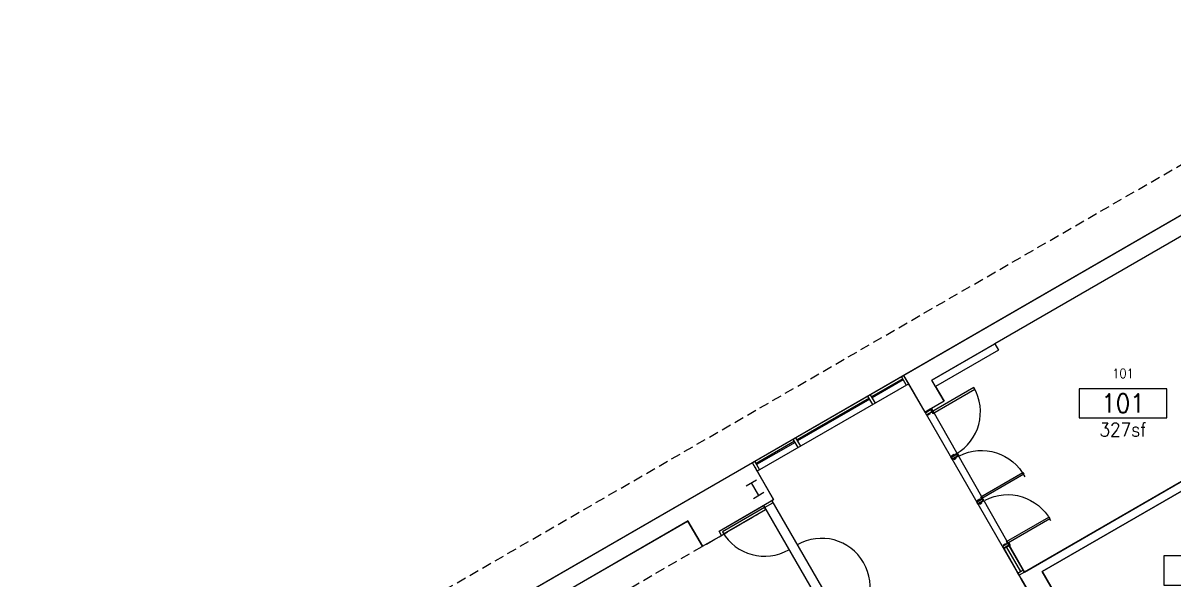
# Model space of a CAD drawing. Header units: inches. Extents: x 597 to 4798, y 649 to 3185.
# Drawn here: x 2037 to 2985, y 2726 to 3185 of the extents above; entities that cross this region are included whole.
import ezdxf
from ezdxf.enums import TextEntityAlignment as Align

# ---------------------------------------------------------------- set-up
doc = ezdxf.new("R2010")
doc.units = ezdxf.units.IN
doc.header["$LTSCALE"] = 64
doc.header["$MEASUREMENT"] = 0
doc.linetypes.add('HIDDEN2', pattern=[0.1875, 0.125, -0.0625])
for name, color, linetype in [('A-DOOR', 8, 'Continuous'), ('A-ELEV-L005', 8, 'Continuous'), ('A-Wall', 8, 'Continuous'), ('A-WALL-JAMB', 8, 'Continuous'), ('B-COL', 8, 'Continuous'), ('bldg2', 8, 'HIDDEN2'), ('fap', 8, 'Continuous'), ('sp-gross', 40, 'Continuous'), ('SP-PLAREA', 200, 'Continuous'), ('SP-RMBX', 7, 'Continuous'), ('SP-RMDR', 2, 'Continuous'), ('SP-RMNO', 6, 'Continuous'), ('SP-ROOM', 4, 'Continuous')]:
    doc.layers.add(name, color=color, linetype=linetype)
doc.styles.add('ROMANS', font='ROMANS.shx', dxfattribs={"width": 0.9})

# ---------------------------------------------------------------- blocks, each defined once
blk = doc.blocks.new('FMGRM1')
at = {"layer": 'SP-RMBX', "color": 255}
blk.add_lwpolyline([(-0.375, -0.125), (0.375, -0.125), (0.375, 0.125), (-0.375, 0.125)], close=True, dxfattribs=at)
at = {"style": 'ROMANS', "width": 0.9}
for tag, p in [('RMAREA', (0, -0.2836)), ('DATA1', (0, -0.443)), ('DATA2', (0, -0.6024)), ('DATA3', (0, -0.7618)), ('DATA4', (0, -0.9213)), ('DATA5', (0, -1.0807))]:
    blk.add_attdef(tag, text='', height=0.1172, dxfattribs=at).set_placement(p, align=Align.CENTER)
at = {"layer": 'SP-RMDR', "style": 'ROMANS', "width": 0.9}
blk.add_attdef('RMDOOR', text='', height=0.08, dxfattribs=at).set_placement((0, 0.2569), align=Align.MIDDLE)
at = {"layer": 'SP-RMNO', "style": 'ROMANS', "width": 0.9}
blk.add_attdef('RMNUMB', text='', height=0.16, dxfattribs=at).set_placement((0, 0), align=Align.MIDDLE)

msp = doc.modelspace()

# ---------------------------------------------------------------- linework, layer by layer
at = {"color": 8}
for points in [[(2785.99, 2864.82, 0), (2786.86, 2863.31, 0), (2821.5, 2883.31, 0), (2820.63, 2884.82, 0), (2785.99, 2864.82, 0)], [(2784.74, 2866.99, 0), (2780.41, 2864.49, 0)], [(2780.41, 2864.49, 0), (2780.66, 2864.06, 0)], [(2781.66, 2862.32, 0), (2780.66, 2864.06, 0), (2784.99, 2866.56, 0), (2785.99, 2864.82, 0), (2781.66, 2862.32, 0)], [(2780.66, 2864.06, 0), (2784.99, 2866.56, 0)], [(2782.74, 2862.95, 0), (2783.05, 2862.41, 0), (2784.78, 2863.41, 0), (2784.47, 2863.95, 0), (2782.74, 2862.95, 0)], [(2784.99, 2866.56, 0), (2784.74, 2866.99, 0)], [(3089.13, 2863.76, 0), (2862.24, 2732.76, 0)], [(2876.99, 2733.19, 0), (3084.84, 2853.19, 0)], [(2801.66, 2827.68, 0), (2802.66, 2825.95, 0), (2806.99, 2828.45, 0), (2805.99, 2830.18, 0), (2801.66, 2827.68, 0)], [(2802.91, 2825.52, 0), (2801.91, 2827.25, 0), (2806.24, 2829.75, 0), (2807.24, 2828.02, 0), (2802.91, 2825.52, 0)], [(2802.74, 2828.31, 0), (2802.43, 2828.85, 0), (2804.16, 2829.85, 0), (2804.47, 2829.31, 0), (2802.74, 2828.31, 0)], [(2803.99, 2826.14, 0), (2804.3, 2825.6, 0), (2806.03, 2826.6, 0), (2805.72, 2827.14, 0), (2803.99, 2826.14, 0)], [(2827.24, 2793.38, 0), (2826.36, 2794.89, 0), (2861, 2814.89, 0), (2861.88, 2813.38, 0), (2827.24, 2793.38, 0)], [(2822.91, 2790.88, 0), (2823.91, 2789.15, 0), (2828.24, 2791.65, 0), (2827.24, 2793.38, 0), (2822.91, 2790.88, 0)], [(2824.16, 2788.71, 0), (2823.16, 2790.44, 0), (2827.49, 2792.94, 0), (2828.49, 2791.21, 0), (2824.16, 2788.71, 0)], [(2823.99, 2791.5, 0), (2823.68, 2792.04, 0), (2825.41, 2793.04, 0), (2825.72, 2792.5, 0), (2823.99, 2791.5, 0)], [(2825.24, 2789.34, 0), (2825.55, 2788.8, 0), (2827.28, 2789.8, 0), (2826.97, 2790.34, 0), (2825.24, 2789.34, 0)], [(2848.49, 2756.57, 0), (2847.61, 2758.09, 0), (2882.25, 2778.09, 0), (2883.13, 2776.57, 0), (2848.49, 2756.57, 0)], [(2844.16, 2754.07, 0), (2845.16, 2752.34, 0), (2849.49, 2754.84, 0), (2848.49, 2756.57, 0), (2844.16, 2754.07, 0)], [(2849.49, 2754.84, 0), (2848.49, 2756.57, 0), (2844.16, 2754.07, 0), (2845.16, 2752.34, 0), (2849.49, 2754.84, 0)], [(2845.24, 2754.7, 0), (2844.93, 2755.24, 0), (2846.66, 2756.24, 0), (2846.97, 2755.7, 0), (2845.24, 2754.7, 0)], [(2849.49, 2754.84, 0), (2845.16, 2752.34, 0)], [(2845.16, 2752.34, 0), (2849.49, 2754.84, 0), (2861.24, 2734.49, 0), (2856.91, 2731.99, 0), (2845.16, 2752.34, 0)], [(2845.16, 2752.34, 0), (2849.49, 2754.84, 0)], [(2845.16, 2752.34, 0), (2859.66, 2727.23, 0)], [(2847.32, 2753.59, 0), (2859.07, 2733.24, 0)], [(2862.24, 2732.76, 0), (2849.49, 2754.84, 0)], [(2861.24, 2734.49, 0), (2862.24, 2732.76, 0), (2857.91, 2730.26, 0), (2856.91, 2731.99, 0), (2861.24, 2734.49, 0)], [(2856.91, 2731.99, 0), (2861.24, 2734.49, 0)], [(2888.24, 2713.71, 0), (2876.99, 2733.19, 0)], [(2859.66, 2727.23, 0), (2878.21, 2695.1, 0)], [(2859.66, 2727.23, 0), (2859.66, 2727.23, 0)]]:
    msp.add_polyline3d(points, dxfattribs=at)
msp.add_arc((2785.99, 2864.82), 40, 300, 30, dxfattribs=at)
at = {"color": 8, "extrusion": (0, 0, -1)}
for centre, start, end in [((-2826.99, 2792.97), 62.73288, 152.73288), ((-2848.49, 2756.57), 62.09783, 152.09783)]:
    msp.add_arc(centre, 40, start, end, dxfattribs=at)
at = {"layer": 'A-DOOR', "color": 8}
for p, q in [((2648.22, 2785.86), (2613.58, 2765.86)), ((2614.45, 2764.35), (2649.09, 2784.34)), ((2649.09, 2784.34), (2648.22, 2785.86)), ((2613.58, 2765.86), (2614.45, 2764.35))]:
    msp.add_line(p, q, dxfattribs=at)
for centre, start, end in [((2648.22, 2785.86), 210.00004, 300.00002), ((2695.15, 2720.58), 300.00656, 120.00003)]:
    msp.add_arc(centre, 40, start, end, dxfattribs=at)
at = {"layer": 'A-ELEV-L005', "color": 8}
for p, q in [((2762.91, 2894.8), (2638.2, 2822.8)), ((2761.96, 2891.94), (2736.31, 2877.13)), ((2766.91, 2887.87), (2642.2, 2815.87)), ((2762.46, 2891.08), (2736.81, 2876.27)), ((2734.36, 2876.01), (2674.82, 2841.63)), ((2734.86, 2875.14), (2675.32, 2840.77)), ((2672.87, 2840.51), (2641.15, 2822.19)), ((2673.37, 2839.64), (2641.65, 2821.33))]:
    msp.add_line(p, q, dxfattribs=at)
at = {"layer": 'A-Wall', "color": 8}
for p, q in [((3011.46, 3038.3), (2762.91, 2894.8)), ((2993.84, 3010.81), (2785.99, 2890.81)), ((2780.41, 2864.49), (2762.91, 2894.8)), ((2796, 2873.49), (2785.99, 2890.81)), ((2796, 2873.49), (2780.41, 2864.49)), ((2638.2, 2822.8), (2378.17, 2672.68)), ((2655.7, 2792.49), (2638.2, 2822.8)), ((2640.2, 2819.34), (2647.7, 2806.35)), ((2610.68, 2766.5), (2655.7, 2792.49)), ((2585.29, 2774.94), (2401.26, 2668.69)), ((2597.08, 2754.03), (2585.08, 2774.81)), ((2597.08, 2754.03), (2612.68, 2763.04)), ((2612.68, 2763.04), (2610.68, 2766.5))]:
    msp.add_line(p, q, dxfattribs=at)
at = {"layer": 'A-WALL-JAMB', "color": 8}
for p, q in [((2762.91, 2894.8), (2760.96, 2893.68)), ((2760.96, 2893.68), (2764.96, 2886.75)), ((2766.91, 2887.87), (2762.91, 2894.8)), ((2764.96, 2886.75), (2766.91, 2887.87)), ((2733.36, 2877.74), (2735.31, 2878.87)), ((2737.36, 2870.81), (2733.36, 2877.74)), ((2735.31, 2878.87), (2739.31, 2871.94)), ((2739.31, 2871.94), (2737.36, 2870.81)), ((2785.6, 2867.49), (2780.41, 2864.49)), ((2780.41, 2864.49), (2781.66, 2862.32)), ((2781.66, 2862.32), (2786.85, 2865.32)), ((2786.85, 2865.32), (2785.6, 2867.49)), ((2671.87, 2842.24), (2673.82, 2843.37)), ((2675.87, 2835.31), (2671.87, 2842.24)), ((2673.82, 2843.37), (2677.82, 2836.44)), ((2677.82, 2836.44), (2675.87, 2835.31)), ((2801.66, 2827.68), (2806.85, 2830.68)), ((2802.91, 2825.52), (2801.66, 2827.68)), ((2808.1, 2828.52), (2802.91, 2825.52)), ((2806.85, 2830.68), (2808.1, 2828.52)), ((2638.2, 2822.8), (2640.15, 2823.93)), ((2642.2, 2815.87), (2638.2, 2822.8)), ((2640.15, 2823.93), (2644.15, 2817)), ((2644.15, 2817), (2642.2, 2815.87)), ((2654.15, 2791.59), (2647.22, 2787.59)), ((2647.22, 2787.59), (2648.22, 2785.86)), ((2648.22, 2785.86), (2655.15, 2789.86)), ((2655.15, 2789.86), (2654.15, 2791.59)), ((2844.16, 2754.07), (2849.35, 2757.07)), ((2845.41, 2751.91), (2844.16, 2754.07)), ((2850.6, 2754.91), (2845.41, 2751.91)), ((2849.35, 2757.07), (2850.6, 2754.91))]:
    msp.add_line(p, q, dxfattribs=at)
at = {"layer": 'B-COL', "color": 8}
for p, q in [((2632.97, 2803.86), (2641.63, 2808.86)), ((2637.3, 2806.36), (2643.3, 2795.97)), ((2638.97, 2793.47), (2647.63, 2798.47))]:
    msp.add_line(p, q, dxfattribs=at)
at = {"layer": 'bldg2', "color": 8}
for p, q in [((597.14, 1686.02), (3193.48, 3185.02)), ((2413.26, 2647.9), (2642.11, 2780.03))]:
    msp.add_line(p, q, dxfattribs=at)
at = {"layer": 'fap', "color": 8}
for p, q in [((2785.99, 2890.81), (2837.96, 2920.81)), ((2837.96, 2920.81), (2840.96, 2915.61)), ((2840.96, 2915.61), (2788.99, 2885.61)), ((2788.99, 2885.61), (2785.99, 2890.81))]:
    msp.add_line(p, q, dxfattribs=at)
at = {"layer": 'sp-gross', "flags": 128}
msp.add_lwpolyline([(1763.06, 973.47), (3743.46, 2116.85), (3743.46, 2534.36), (4490.46, 2534.36), (4490.46, 3074.36), (3453.92, 3074.36), (3106.46, 2873.76), (3011.46, 3038.3), (2378.17, 2672.68), (2394.67, 2644.1), (2297.9, 2588.22), (2285.9, 2609.01), (2175.04, 2545.01), (2187.04, 2524.22), (2090.05, 2468.22), (2078.05, 2489.01), (1967.2, 2425.01)], dxfattribs=at)
at = {"layer": 'SP-PLAREA', "flags": 128}
for points in [[(2862.24, 2732.76), (3101.26, 2870.76), (3023.76, 3004.99), (3003.84, 2993.49), (2993.84, 3010.81), (2837.96, 2920.81), (2840.96, 2915.61), (2788.99, 2885.61), (2796, 2873.49), (2785.6, 2867.49)], [(2766.91, 2887.87), (2642.2, 2815.87), (2655.7, 2792.49), (2654.15, 2791.59), (2695.15, 2720.58), (2696.15, 2718.85), (2694.23, 2717.74), (2713.73, 2683.98), (2717.19, 2685.98), (2743.45, 2640.5), (2799.74, 2673), (2955.49, 2403.24), (3023.91, 2442.74), (2962.91, 2548.39), (2994.08, 2566.39), (2959.58, 2626.15), (2928.41, 2608.15), (2859.66, 2727.23)], [(3084.84, 2853.19), (2876.99, 2733.19), (2888.24, 2713.71), (2876.99, 2707.21), (2930.24, 2614.98), (3149.34, 2741.48)]]:
    msp.add_lwpolyline(points, close=True, dxfattribs=at)
msp.add_lwpolyline([(2401.26, 2668.69), (2585.08, 2774.81), (2597.08, 2754.03), (2612.68, 2763.04), (2610.68, 2766.5), (2647.22, 2787.59), (2689.22, 2714.85)], dxfattribs=at)

# ---------------------------------------------------------------- block references
at = {"layer": 'SP-ROOM', "xscale": 96, "yscale": 96, "zscale": 96}
for p, values in [((2943.43, 2871.78), {'RMAREA': '327sf', 'RMDOOR': '101', 'RMNUMB': '101'}), ((3013.16, 2734.09), {'RMAREA': '225sf', 'RMDOOR': '109', 'RMNUMB': '109'})]:
    msp.add_blockref('FMGRM1', p, dxfattribs=at).add_auto_attribs(values)

doc.saveas('drawing.dxf')
